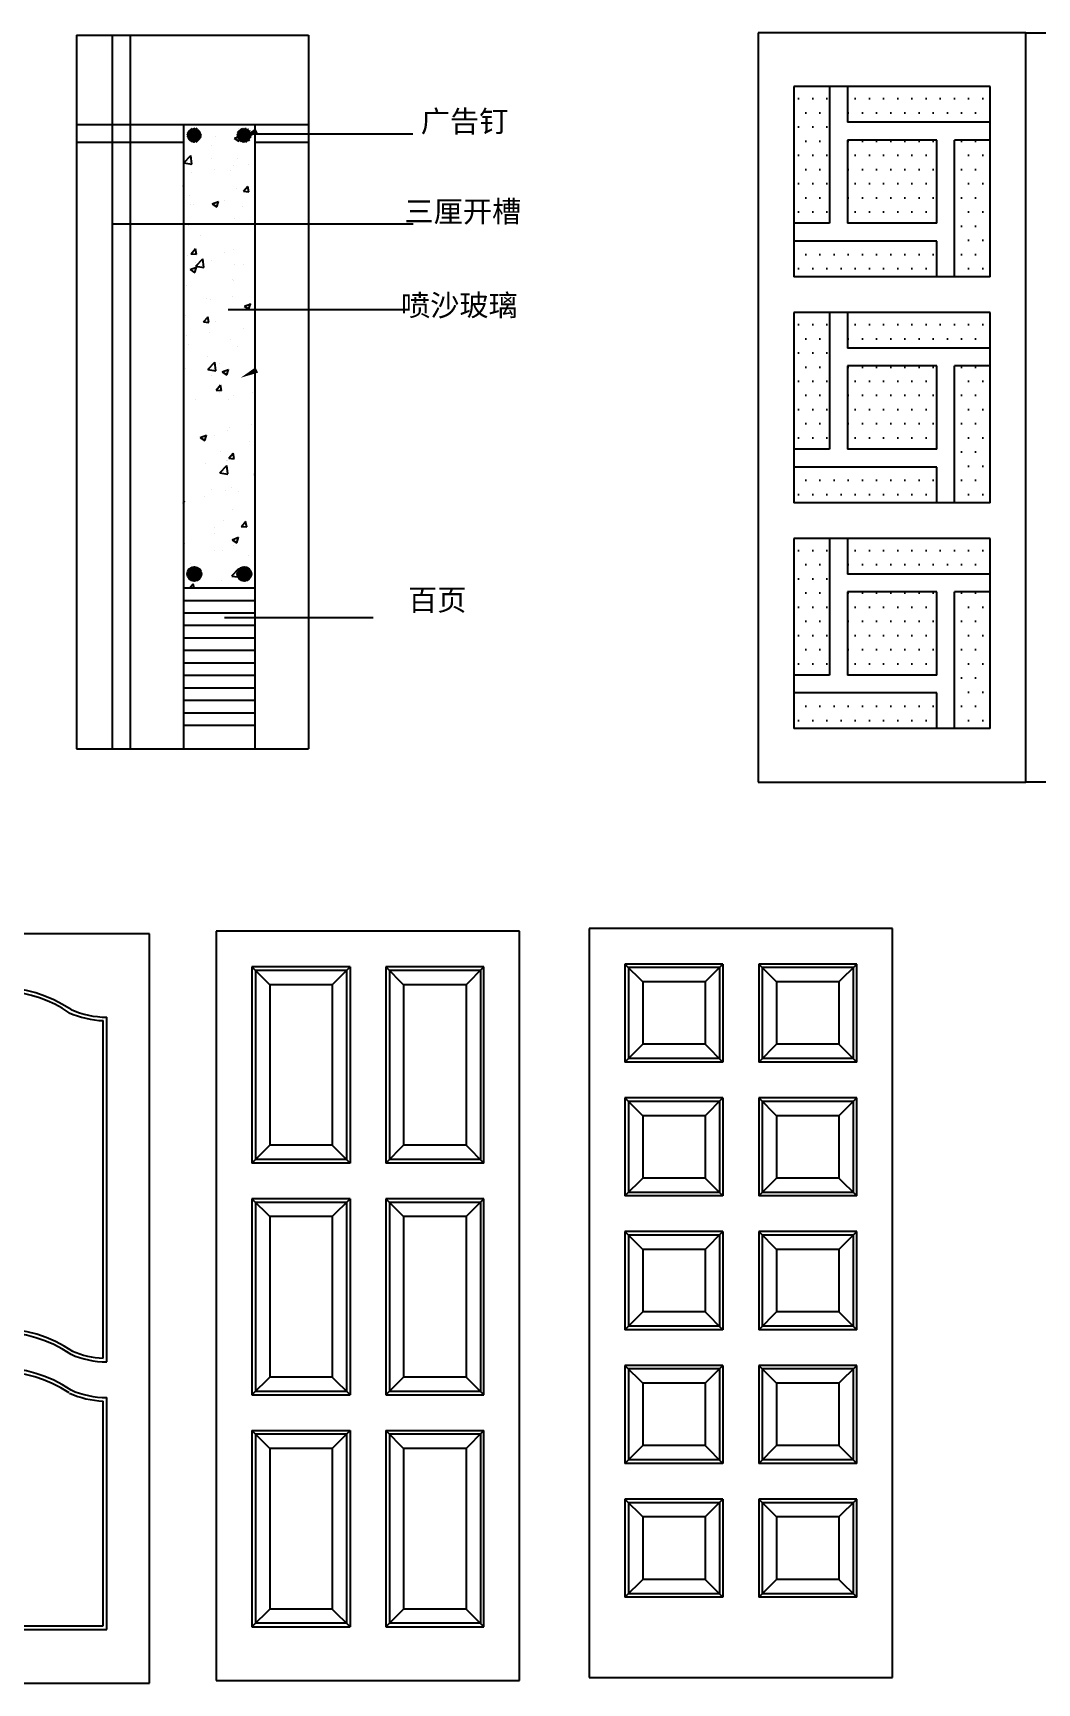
# Model space of a CAD drawing. Extents: x -42728 to 99010, y -18674 to 47645.
# Drawn here: x 26316 to 29130, y 6194 to 10820 of the extents above; entities that cross this region are included whole.
import ezdxf

# ---------------------------------------------------------------- set-up
doc = ezdxf.new("R2010")
doc.units = 0
doc.header["$LTSCALE"] = 100
doc.header["$MEASUREMENT"] = 0
doc.layers.get('0').update_dxf_attribs({"linetype": 'CONTINUOUS'})
for name, color, linetype in [('3', 4, 'CONTINUOUS'), ('CUANG', 4, 'CONTINUOUS'), ('DIMIAN', 8, 'CONTINUOUS'), ('JIAJU', 7, 'CONTINUOUS')]:
    doc.layers.add(name, color=color, linetype=linetype)
doc.styles.add('STYLE1', font='simhei.ttf')

# ---------------------------------------------------------------- blocks, each defined once
blk = doc.blocks.new('A$C1C1B0BD0')
h = blk.add_hatch()
h.set_pattern_fill('ANSI38', color=2, style=0)
h.set_pattern_definition([(45, (-89217.2548, -7334.2916), (-2.24506403, 2.24506403), []), (135, (-89217.2548, -7334.2916), (-6.73519209, 2.24506403), [7.9375, -4.7625])])
h.paths.add_polyline_path([(6642.7, 865.7, 1), (6602.7, 865.7, 1)])
h.paths.add_polyline_path([(6782.7, 865.7, 1), (6742.7, 865.7, 1)])
at = {"color": 2}
for p, q in [((6292.7, 2375.7), (6292.7, 375.7)), ((6292.7, 2375.7), (6942.7, 2375.7)), ((6392.7, 2375.7), (6392.7, 375.7)), ((6442.7, 2375.7), (6442.7, 375.7)), ((6942.7, 2375.7), (6942.7, 375.7)), ((6292.7, 2125.7), (6942.7, 2125.7)), ((6592.7, 2125.7), (6592.7, 375.7)), ((6602.8, 2096.3), (6622.2, 2115.7)), ((6606.6, 2095.6), (6603, 2099.1)), ((6603.1, 2092.1), (6626.4, 2115.4)), ((6608.8, 2088.9), (6603.2, 2094.5)), ((6603.6, 2101.6), (6616.8, 2114.8)), ((6604.3, 2102.3), (6604, 2102.7)), ((6604.1, 2088.6), (6629.9, 2114.4)), ((6611.1, 2100.1), (6605.4, 2105.7)), ((6611.1, 2082.1), (6605.4, 2087.7)), ((6605.5, 2085.6), (6632.9, 2112.9)), ((6608.8, 2106.8), (6607.3, 2108.4)), ((6607.4, 2082.9), (6635.5, 2111.1)), ((6613.3, 2093.3), (6607.7, 2099)), ((6609.6, 2080.6), (6637.8, 2108.9)), ((6615.5, 2104.6), (6609.9, 2110.2)), ((6615.5, 2086.6), (6609.9, 2092.2)), ((6613.3, 2111.3), (6612, 2112.6)), ((6612.2, 2078.7), (6639.7, 2106.3)), ((6617.8, 2097.8), (6612.2, 2103.4)), ((6617.8, 2079.9), (6612.2, 2085.5)), ((6620, 2091.1), (6614.4, 2096.7)), ((6620, 2109.1), (6615, 2114.1)), ((6615.1, 2077.2), (6641.2, 2103.3)), ((6615.5, 2096.5), (6615.5, 2096.5)), ((6622.3, 2102.3), (6616.7, 2107.9)), ((6622.3, 2084.4), (6616.7, 2090)), ((6618.6, 2076.2), (6642.3, 2099.9)), ((6624.5, 2095.6), (6618.9, 2101.2)), ((6624.5, 2077.6), (6618.9, 2083.2)), ((6626.8, 2106.8), (6621.2, 2112.4)), ((6626.8, 2088.9), (6621.2, 2094.5)), ((6624.5, 2113.5), (6622.4, 2115.7)), ((6622.6, 2075.7), (6642.7, 2095.8)), ((6629, 2100.1), (6623.4, 2105.7)), ((6629, 2082.1), (6623.4, 2087.7)), ((6631.3, 2093.3), (6625.7, 2099)), ((6631.3, 2111.3), (6627.4, 2115.2)), ((6627.7, 2076.3), (6642.1, 2090.7)), ((6633.5, 2104.6), (6627.9, 2110.2)), ((6633.5, 2086.6), (6627.9, 2092.2)), ((6635.8, 2097.8), (6630.1, 2103.4)), ((6635.4, 2080.2), (6630.1, 2085.5)), ((6638, 2091.1), (6632.4, 2096.7)), ((6640.2, 2102.3), (6634.6, 2107.9)), ((6639.6, 2085), (6634.6, 2090)), ((6642.5, 2095.6), (6636.9, 2101.2)), ((6637.7, 2082.4), (6636.9, 2083.2)), ((6642.3, 2091.3), (6639.1, 2094.5)), ((6681.3, 2092.6), (6681.3, 2092.6)), ((6734.8, 2087.1), (6747.4, 2078.6)), ((6734.9, 2087.1), (6745.6, 2091.2)), ((6742.8, 2097.1), (6761.3, 2115.7)), ((6745.8, 2091.1), (6742.8, 2094)), ((6743.5, 2097.8), (6742.9, 2098.4)), ((6743, 2092.8), (6765.7, 2115.5)), ((6743.8, 2089.2), (6769.3, 2114.6)), ((6744.1, 2102.9), (6755.6, 2114.4)), ((6748, 2084.4), (6744.2, 2088.1)), ((6750.3, 2095.6), (6744.6, 2101.2)), ((6748, 2102.3), (6745.1, 2105.2)), ((6745.2, 2086.1), (6772.4, 2113.2)), ((6746, 2114.3), (6746, 2114.3)), ((6752.5, 2088.9), (6746.9, 2094.5)), ((6747, 2083.4), (6775.1, 2111.4)), ((6747.4, 2078.7), (6750, 2086.4)), ((6752.5, 2106.8), (6749, 2110.3)), ((6754.7, 2100.1), (6749.1, 2105.7)), ((6754.7, 2082.1), (6749.1, 2087.7)), ((6749.2, 2081), (6777.4, 2109.3)), ((6757, 2093.3), (6751.4, 2099)), ((6751.7, 2079.1), (6779.4, 2106.8)), ((6759.2, 2104.6), (6753.6, 2110.2)), ((6759.2, 2086.6), (6753.6, 2092.2)), ((6757, 2111.3), (6754.4, 2113.9)), ((6754.6, 2077.5), (6781, 2103.9)), ((6761.5, 2097.8), (6755.9, 2103.4)), ((6761.5, 2079.9), (6755.9, 2085.5)), ((6757.9, 2076.3), (6782.2, 2100.5)), ((6763.7, 2109.1), (6758.1, 2114.7)), ((6763.7, 2091.1), (6758.1, 2096.7)), ((6758.2, 2099.5), (7235.3, 2099.5)), ((6766, 2102.3), (6760.4, 2107.9)), ((6766, 2084.4), (6760.4, 2090)), ((6761.8, 2075.7), (6782.7, 2096.6)), ((6768.2, 2095.6), (6762.6, 2101.2)), ((6768.2, 2077.6), (6762.6, 2083.2)), ((6770.5, 2106.8), (6764.8, 2112.4)), ((6770.5, 2088.9), (6764.8, 2094.5)), ((6768.2, 2113.5), (6766.4, 2115.4)), ((6766.7, 2076.1), (6782.4, 2091.8)), ((6772.7, 2100.1), (6767.1, 2105.7)), ((6772.7, 2082.1), (6767.1, 2087.7)), ((6774.9, 2093.3), (6769.3, 2099)), ((6777.2, 2104.6), (6771.6, 2110.2)), ((6777.2, 2086.6), (6771.6, 2092.2)), ((6779.4, 2097.8), (6773.8, 2103.4)), ((6777.3, 2082), (6773.8, 2085.5)), ((6774.9, 2111.3), (6774, 2112.2)), ((6774.9, 2079.8), (6778.6, 2083.5)), ((6781.7, 2091.1), (6776.1, 2096.7)), ((6779.3, 2107), (6778.3, 2107.9)), ((6780.9, 2087.4), (6778.3, 2090)), ((6782.4, 2099.3), (6780.6, 2101.2)), ((6792.7, 2125.7), (6792.7, 375.7)), ((6292.7, 2075.7), (6592.7, 2075.7)), ((6593.1, 2017.9), (6612.9, 2038.5)), ((6615.8, 2014.4), (6613, 2038.5)), ((6616.4, 2076.7), (6614.4, 2078.7)), ((6621.9, 2075.7), (6621.2, 2076.5)), ((6629.7, 2077), (6625.7, 2081)), ((6632.7, 2078.4), (6632.4, 2078.7)), ((6671.9, 2066), (6671.9, 2066)), ((6755.2, 2077.2), (6751.4, 2081)), ((6761.1, 2075.8), (6758.1, 2078.7)), ((6765.5, 2075.9), (6764.8, 2076.5)), ((6772.2, 2078.1), (6769.3, 2081)), ((6792.7, 2075.7), (6942.7, 2075.7)), ((6593.2, 2017.7), (6615.8, 2014.2)), ((6612.5, 2011.9), (6612.5, 2011.9)), ((6614.4, 1992.4), (6614.4, 1992.4)), ((6671.6, 2031.6), (6671.6, 2031.6)), ((6678, 2000.8), (6678, 2000.8)), ((6725.1, 1997.4), (6725.1, 1997.4)), ((6732.8, 2010.3), (6732.8, 2010.3)), ((6742.9, 2029.8), (6742.9, 2029.8)), ((6774.2, 2013.4), (6774.2, 2013.4)), ((6593.2, 1952.2), (6592.7, 1955)), ((6592.7, 1952.9), (6593.2, 1952.9)), ((6739.8, 1945.2), (6739.8, 1945.2)), ((6760.5, 1938.3), (6772.8, 1952.8)), ((6775.4, 1936.3), (6772.5, 1952.2)), ((6609.4, 1927.3), (6609.4, 1927.3)), ((6611.2, 1900.6), (6611.2, 1900.6)), ((6621, 1902.4), (6621, 1902.4)), ((6673, 1902.9), (6685.6, 1894.4)), ((6673.1, 1902.9), (6690.9, 1909.8)), ((6685.6, 1894.5), (6690.8, 1909.8)), ((6707.4, 1913.2), (6707.4, 1913.2)), ((6756.6, 1896.7), (6756.6, 1896.7)), ((6760.2, 1938.3), (6775.4, 1936.9)), ((6681.7, 1896), (6681.7, 1896)), ((6736.7, 1860.7), (6736.7, 1860.7)), ((7236.5, 1846), (6392.7, 1846)), ((6606.3, 1842.8), (6606.3, 1842.8)), ((6640.6, 1813.1), (6640.6, 1813.1)), ((6603.2, 1758.2), (6603.2, 1758.2)), ((6613.3, 1763.1), (6628.5, 1761.8)), ((6613.6, 1763.1), (6625.8, 1777.7)), ((6628.5, 1761.2), (6625.6, 1777.1)), ((6707.1, 1766.9), (6707.1, 1766.9)), ((6733.6, 1776.1), (6733.6, 1776.1)), ((6611.2, 1718.8), (6623.8, 1710.2)), ((6611.3, 1718.7), (6629.1, 1725.6)), ((6623.8, 1710.3), (6629, 1725.6)), ((6625.1, 1738.5), (6625.1, 1738.5)), ((6626.8, 1728.5), (6646.6, 1749.1)), ((6626.9, 1728.2), (6649.5, 1724.7)), ((6649.4, 1724.9), (6646.6, 1749)), ((6671.2, 1744.4), (6671.2, 1744.4)), ((6734.2, 1734), (6734.2, 1734)), ((6760.7, 1732.8), (6760.7, 1732.8)), ((6600.1, 1673.7), (6600.1, 1673.7)), ((6730.5, 1691.6), (6730.5, 1691.6)), ((6732.1, 1688.6), (6732.1, 1688.6)), ((6656.6, 1637.8), (6656.6, 1637.8)), ((6667.4, 1633.8), (6667.4, 1633.8)), ((6731, 1642.2), (6731, 1642.2)), ((6762.9, 1616.5), (6780.7, 1623.3)), ((6775.4, 1608), (6780.6, 1623.4)), ((6792.2, 1632.1), (6792.2, 1632.1)), ((6597, 1589.1), (6597, 1589.1)), ((6648.8, 1572.1), (6661.1, 1586.7)), ((6663.7, 1570.1), (6660.8, 1586)), ((6680.9, 1574.3), (6680.9, 1574.3)), ((6717.5, 1606.9), (7214.3, 1606.9)), ((6727.4, 1607), (6727.4, 1607)), ((6762.8, 1616.5), (6775.4, 1608)), ((6600.5, 1533.6), (6600.5, 1533.6)), ((6648.5, 1572.1), (6663.7, 1570.8)), ((6664.1, 1542), (6664.1, 1542)), ((6760.3, 1554.7), (6760.3, 1554.7)), ((6593.9, 1504.6), (6593.9, 1504.6)), ((6607.2, 1508), (6607.2, 1508)), ((6724.3, 1522.4), (6724.3, 1522.4)), ((6742.7, 1502.3), (6742.7, 1502.3)), ((6597.3, 1441.8), (6597.3, 1441.8)), ((6660.5, 1439), (6680.3, 1459.6)), ((6660.5, 1438.8), (6683.1, 1435.3)), ((6660.7, 1473.9), (6660.7, 1473.9)), ((6683.1, 1435.4), (6680.3, 1459.6)), ((6693.5, 1454.5), (6693.5, 1454.5)), ((6701.1, 1432.3), (6718.9, 1439.1)), ((6713.6, 1423.8), (6718.8, 1439.2)), ((6721.3, 1437.9), (6721.3, 1437.9)), ((6670.4, 1422.8), (6670.4, 1422.8)), ((6684.1, 1381), (6696.3, 1395.6)), ((6699, 1379), (6696, 1395)), ((6701, 1432.3), (6713.6, 1423.8)), ((6626.7, 1354.3), (6626.7, 1354.3)), ((6683.8, 1381), (6699, 1379.7)), ((6692.2, 1373.2), (6692.2, 1373.2)), ((6718.2, 1353.3), (6718.2, 1353.3)), ((6731.3, 1367), (6731.3, 1367)), ((6787.1, 1375.4), (6787.1, 1375.4)), ((6639.3, 1248.1), (6657.1, 1254.9)), ((6651.8, 1239.6), (6657, 1255)), ((6680.2, 1252.7), (6680.2, 1252.7)), ((6715.1, 1268.8), (6715.1, 1268.8)), ((6720.3, 1275.2), (6720.3, 1275.2)), ((6783.9, 1283.6), (6783.9, 1283.6)), ((6639.2, 1248.1), (6651.8, 1239.6)), ((6642.7, 1243.4), (6642.7, 1243.4)), ((6696.3, 1209.3), (6696.3, 1209.3)), ((6719.3, 1190), (6731.5, 1204.6)), ((6734.2, 1188), (6731.3, 1203.9)), ((6778.3, 1237.7), (6778.3, 1237.7)), ((6653.5, 1175.1), (6653.5, 1175.1)), ((6694.2, 1149.5), (6714, 1170.1)), ((6712, 1184.2), (6712, 1184.2)), ((6716.8, 1146), (6714, 1170.1)), ((6717, 1183.4), (6717, 1183.4)), ((6719, 1190), (6734.2, 1188.6)), ((6694.2, 1149.3), (6716.8, 1145.8)), ((6790.8, 1145.8), (6792.7, 1144.5)), ((6790.9, 1145.8), (6792.7, 1146.5)), ((6592.7, 1063.5), (6595.2, 1070.8)), ((6592.7, 1069.8), (6595.3, 1070.7)), ((6650.2, 1083.3), (6650.2, 1083.3)), ((6669.7, 1101.1), (6669.7, 1101.1)), ((6708.9, 1099.7), (6708.9, 1099.7)), ((6727.8, 1108.5), (6727.8, 1108.5)), ((6746.4, 1095.9), (6746.4, 1095.9)), ((6730.6, 1045.4), (6730.6, 1045.4)), ((6678.3, 978.8), (6678.3, 978.8)), ((6679.6, 995.7), (6679.6, 995.7)), ((6705.8, 1015.1), (6705.8, 1015.1)), ((6754.3, 998.9), (6769.5, 997.6)), ((6754.5, 998.9), (6766.8, 1013.5)), ((6769.5, 996.9), (6766.5, 1012.9)), ((6942.7, 1003.8), (6944.6, 1003.8)), ((6596.3, 950.4), (6596.3, 950.4)), ((6679.4, 931), (6679.4, 931)), ((6702.7, 930.6), (6702.7, 930.6)), ((6729, 961.7), (6741.6, 953.1)), ((6729.1, 961.6), (6746.9, 968.5)), ((6731.9, 944.6), (6731.9, 944.6)), ((6741.6, 953.2), (6746.8, 968.5)), ((6612.8, 895.6), (6612.8, 895.6)), ((6727.8, 860), (6747.6, 880.7)), ((6747.8, 879), (6747.7, 880.6)), ((6773.2, 916.7), (6773.2, 916.7)), ((6609.2, 825.7), (6619.8, 838.4)), ((6621.8, 825.7), (6619.6, 837.7)), ((6699.6, 846), (6699.6, 846)), ((6727.9, 859.8), (6744.6, 857.2)), ((6763.4, 843.9), (6763.4, 843.9)), ((6792.7, 825.7), (6592.7, 825.7)), ((6792.7, 790.7), (6592.7, 790.7)), ((6792.7, 755.7), (6592.7, 755.7)), ((6707.4, 743.5), (7123.5, 743.5)), ((6792.7, 720.7), (6592.7, 720.7)), ((6792.7, 685.7), (6592.7, 685.7)), ((6792.7, 650.7), (6592.7, 650.7)), ((6792.7, 615.7), (6592.7, 615.7)), ((6792.7, 580.7), (6592.7, 580.7)), ((6792.7, 545.7), (6592.7, 545.7)), ((6792.7, 510.7), (6592.7, 510.7)), ((6792.7, 475.7), (6592.7, 475.7)), ((6792.7, 440.7), (6592.7, 440.7)), ((6292.7, 375.7), (6942.7, 375.7))]:
    blk.add_line(p, q, dxfattribs=at)
for centre in [(6622.7, 865.7), (6762.7, 865.7)]:
    blk.add_circle(centre, 20, dxfattribs=at)
for points in [[(6801.4, 2099.8), (6752.7, 2085.7), (6794.2, 2114.9)], [(6801.4, 1429.8), (6752.7, 1415.7), (6794.2, 1444.8)]]:
    blk.add_solid(points, dxfattribs=at)
at = {"layer": '3', "style": 'STYLE1'}
for s, p in [('广告钉', (7257.3, 2104.6)), ('喷沙玻璃', (7201.9, 1588.8))]:
    blk.add_text(s, height=60, dxfattribs=at).set_placement(p)
at = {"layer": '3', "char_height": 60, "width": 865, "attachment_point": 1, "style": 'STYLE1'}
for s, insert in [('三厘开槽', (7211.5, 1911.9)), ('百页', (7221.8, 823.1))]:
    blk.add_mtext(s, dxfattribs=dict(at, insert=insert))
blk = doc.blocks.new('M-19')
at = {"layer": 'DIMIAN'}
for p, q in [((100, 2000), (150, 1950)), ((110, 1990), (110, 1460)), ((365, 1990), (110, 1990)), ((325, 1950), (375, 2000)), ((365, 1990), (365, 1460)), ((475, 2000), (525, 1950)), ((740, 1990), (485, 1990)), ((485, 1990), (485, 1460)), ((700, 1950), (750, 2000)), ((740, 1990), (740, 1460)), ((150, 1500), (100, 1450)), ((325, 1500), (375, 1450)), ((525, 1500), (475, 1450)), ((700, 1500), (750, 1450)), ((365, 1460), (110, 1460)), ((740, 1460), (485, 1460)), ((100, 1350), (150, 1300)), ((325, 1300), (375, 1350)), ((475, 1350), (525, 1300)), ((700, 1300), (750, 1350)), ((365, 1340), (110, 1340)), ((110, 1340), (110, 810)), ((365, 1340), (365, 810)), ((740, 1340), (485, 1340)), ((485, 1340), (485, 810)), ((740, 1340), (740, 810)), ((150, 850), (100, 800)), ((325, 850), (375, 800)), ((525, 850), (475, 800)), ((700, 850), (750, 800)), ((365, 810), (110, 810)), ((740, 810), (485, 810)), ((100, 700), (150, 650)), ((325, 650), (375, 700)), ((475, 700), (525, 650)), ((700, 650), (750, 700)), ((365, 690), (110, 690)), ((110, 690), (110, 160)), ((365, 690), (365, 160)), ((740, 690), (485, 690)), ((485, 690), (485, 160)), ((740, 690), (740, 160)), ((150, 200), (100, 150)), ((325, 200), (375, 150)), ((525, 200), (475, 150)), ((700, 200), (750, 150)), ((365, 160), (110, 160)), ((740, 160), (485, 160))]:
    blk.add_line(p, q, dxfattribs=at)
at = {"layer": 'JIAJU'}
for p, q in [((850, 2100), (0, 2100)), ((0, 2100), (0, 0)), ((850, 0), (850, 2100)), ((375, 2000), (100, 2000)), ((100, 2000), (100, 1450)), ((375, 2000), (375, 1450)), ((750, 2000), (475, 2000)), ((475, 2000), (475, 1450)), ((750, 1450), (750, 2000)), ((150, 1950), (150, 1500)), ((325, 1950), (150, 1950)), ((325, 1950), (325, 1500)), ((700, 1950), (525, 1950)), ((525, 1950), (525, 1500)), ((700, 1950), (700, 1500)), ((325, 1500), (150, 1500)), ((700, 1500), (525, 1500)), ((375, 1450), (100, 1450)), ((750, 1450), (475, 1450)), ((100, 1350), (100, 800)), ((375, 1350), (100, 1350)), ((375, 1350), (375, 800)), ((750, 1350), (475, 1350)), ((475, 1350), (475, 800)), ((750, 800), (750, 1350)), ((325, 1300), (150, 1300)), ((150, 1300), (150, 850)), ((325, 1300), (325, 850)), ((700, 1300), (525, 1300)), ((525, 1300), (525, 850)), ((700, 1300), (700, 850)), ((325, 850), (150, 850)), ((700, 850), (525, 850)), ((100, 800), (375, 800)), ((475, 800), (750, 800)), ((100, 700), (100, 150)), ((100, 700), (375, 700)), ((375, 700), (375, 150)), ((475, 700), (475, 150)), ((475, 700), (750, 700)), ((750, 150), (750, 700)), ((325, 650), (150, 650)), ((150, 650), (150, 200)), ((325, 650), (325, 200)), ((700, 650), (525, 650)), ((525, 650), (525, 200)), ((700, 650), (700, 200)), ((325, 200), (150, 200)), ((700, 200), (525, 200)), ((100, 150), (375, 150)), ((475, 150), (750, 150)), ((0, 0), (850, 0))]:
    blk.add_line(p, q, dxfattribs=at)
blk = doc.blocks.new('M-18')
at = {"layer": 'CUANG'}
for p, q in [((130, 1856.8), (130, 910.3)), ((720, 910.3), (720, 1856.8)), ((130, 790.3), (130, 160)), ((720, 160), (720, 790.3)), ((130, 160), (720, 160))]:
    blk.add_line(p, q, dxfattribs=at)
for centre, radius, start, end in [((118, 2120.4), 263.9, 272.6044, 305.3612), ((425, 1580.4), 359.5, 56.1695, 115.4114), ((732, 2120.4), 263.9, 246.1193, 267.3956), ((425, 613.9), 379.5, 56.3067, 123.6933), ((118, 1153.9), 243.9, 272.8181, 293.6875), ((732, 1153.9), 243.9, 246.3125, 267.1819), ((425, 513.9), 359.5, 56.3067, 123.6933), ((118, 1053.9), 263.9, 272.6044, 293.6875), ((732, 1053.9), 263.9, 246.3125, 267.3956)]:
    blk.add_arc(centre, radius, start, end, dxfattribs=at)
at = {"layer": 'JIAJU'}
for p, q in [((0, 2100), (0, 0)), ((850, 2100), (0, 2100)), ((850, 0), (850, 2100)), ((120, 1866.5), (120, 900)), ((730, 900), (730, 1866.5)), ((120, 800), (120, 150)), ((730, 150), (730, 800)), ((120, 150), (730, 150)), ((0, 0), (850, 0))]:
    blk.add_line(p, q, dxfattribs=at)
for centre, radius, start, end in [((425, 1580.4), 369.5, 56.3067, 123.6933), ((118, 2120.4), 253.9, 270.4491, 293.6875), ((732, 2120.4), 253.9, 246.3125, 269.5509), ((425, 613.9), 369.5, 56.3067, 123.6933), ((118, 1153.9), 253.9, 270.4491, 293.6875), ((425, 513.9), 369.5, 56.3067, 123.6933), ((732, 1153.9), 253.9, 246.3125, 269.5509), ((118, 1053.9), 253.9, 270.4491, 293.6875), ((732, 1053.9), 253.9, 246.3125, 269.5509)]:
    blk.add_arc(centre, radius, start, end, dxfattribs=at)
blk = doc.blocks.new('M-20')
at = {"layer": 'DIMIAN'}
for p, q in [((100, 2000), (150, 1950)), ((110, 1990), (110, 1735)), ((365, 1990), (110, 1990)), ((325, 1950), (375, 2000)), ((365, 1990), (365, 1735)), ((475, 2000), (525, 1950)), ((485, 1990), (485, 1735)), ((740, 1990), (485, 1990)), ((700, 1950), (750, 2000)), ((740, 1990), (740, 1735)), ((150, 1775), (100, 1725)), ((325, 1775), (375, 1725)), ((525, 1775), (475, 1725)), ((700, 1775), (750, 1725)), ((365, 1735), (110, 1735)), ((740, 1735), (485, 1735)), ((100, 1625), (150, 1575)), ((325, 1575), (375, 1625)), ((475, 1625), (525, 1575)), ((700, 1575), (750, 1625)), ((365, 1615), (110, 1615)), ((110, 1615), (110, 1360)), ((365, 1615), (365, 1360)), ((740, 1615), (485, 1615)), ((485, 1615), (485, 1360)), ((740, 1615), (740, 1360)), ((150, 1400), (100, 1350)), ((325, 1400), (375, 1350)), ((525, 1400), (475, 1350)), ((700, 1400), (750, 1350)), ((365, 1360), (110, 1360)), ((740, 1360), (485, 1360)), ((100, 1250), (150, 1200)), ((325, 1200), (375, 1250)), ((475, 1250), (525, 1200)), ((700, 1200), (750, 1250)), ((110, 1240), (110, 985)), ((365, 1240), (110, 1240)), ((365, 1240), (365, 985)), ((485, 1240), (485, 985)), ((740, 1240), (485, 1240)), ((740, 1240), (740, 985)), ((150, 1025), (100, 975)), ((325, 1025), (375, 975)), ((525, 1025), (475, 975)), ((700, 1025), (750, 975)), ((365, 985), (110, 985)), ((740, 985), (485, 985)), ((100, 875), (150, 825)), ((365, 865), (110, 865)), ((110, 865), (110, 610)), ((325, 825), (375, 875)), ((365, 865), (365, 610)), ((475, 875), (525, 825)), ((740, 865), (485, 865)), ((485, 865), (485, 610)), ((700, 825), (750, 875)), ((740, 865), (740, 610)), ((150, 650), (100, 600)), ((325, 650), (375, 600)), ((525, 650), (475, 600)), ((700, 650), (750, 600)), ((365, 610), (110, 610)), ((740, 610), (485, 610)), ((100, 500), (150, 450)), ((110, 490), (110, 235)), ((365, 490), (110, 490)), ((325, 450), (375, 500)), ((365, 490), (365, 235)), ((475, 500), (525, 450)), ((485, 490), (485, 235)), ((740, 490), (485, 490)), ((700, 450), (750, 500)), ((740, 490), (740, 235)), ((150, 275), (100, 225)), ((365, 235), (110, 235)), ((325, 275), (375, 225)), ((525, 275), (475, 225)), ((740, 235), (485, 235)), ((700, 275), (750, 225))]:
    blk.add_line(p, q, dxfattribs=at)
at = {"layer": 'JIAJU'}
for p, q in [((850, 2100), (0, 2100)), ((0, 2100), (0, 0)), ((850, 0), (850, 2100)), ((100, 2000), (100, 1725)), ((375, 2000), (100, 2000)), ((375, 2000), (375, 1725)), ((475, 2000), (475, 1725)), ((750, 2000), (475, 2000)), ((750, 1725), (750, 2000)), ((150, 1950), (150, 1775)), ((325, 1950), (150, 1950)), ((325, 1950), (325, 1775)), ((525, 1950), (525, 1775)), ((700, 1950), (525, 1950)), ((700, 1950), (700, 1775)), ((325, 1775), (150, 1775)), ((700, 1775), (525, 1775)), ((375, 1725), (100, 1725)), ((750, 1725), (475, 1725)), ((375, 1625), (100, 1625)), ((100, 1625), (100, 1350)), ((375, 1625), (375, 1350)), ((750, 1625), (475, 1625)), ((475, 1625), (475, 1350)), ((750, 1350), (750, 1625)), ((325, 1575), (150, 1575)), ((150, 1575), (150, 1400)), ((325, 1575), (325, 1400)), ((700, 1575), (525, 1575)), ((525, 1575), (525, 1400)), ((700, 1575), (700, 1400)), ((325, 1400), (150, 1400)), ((700, 1400), (525, 1400)), ((375, 1350), (100, 1350)), ((750, 1350), (475, 1350)), ((100, 1250), (100, 975)), ((375, 1250), (100, 1250)), ((375, 1250), (375, 975)), ((475, 1250), (475, 975)), ((750, 1250), (475, 1250)), ((750, 975), (750, 1250)), ((150, 1200), (150, 1025)), ((325, 1200), (150, 1200)), ((325, 1200), (325, 1025)), ((525, 1200), (525, 1025)), ((700, 1200), (525, 1200)), ((700, 1200), (700, 1025)), ((325, 1025), (150, 1025)), ((700, 1025), (525, 1025)), ((375, 975), (100, 975)), ((750, 975), (475, 975)), ((375, 875), (100, 875)), ((100, 875), (100, 600)), ((375, 875), (375, 600)), ((750, 875), (475, 875)), ((475, 875), (475, 600)), ((750, 600), (750, 875)), ((325, 825), (150, 825)), ((150, 825), (150, 650)), ((325, 825), (325, 650)), ((700, 825), (525, 825)), ((525, 825), (525, 650)), ((700, 825), (700, 650)), ((325, 650), (150, 650)), ((700, 650), (525, 650)), ((375, 600), (100, 600)), ((750, 600), (475, 600)), ((100, 500), (100, 225)), ((375, 500), (100, 500)), ((375, 500), (375, 225)), ((475, 500), (475, 225)), ((750, 500), (475, 500)), ((750, 225), (750, 500)), ((150, 450), (150, 275)), ((325, 450), (150, 450)), ((325, 450), (325, 275)), ((525, 450), (525, 275)), ((700, 450), (525, 450)), ((700, 450), (700, 275)), ((325, 275), (150, 275)), ((700, 275), (525, 275)), ((375, 225), (100, 225)), ((750, 225), (475, 225)), ((0, 0), (850, 0))]:
    blk.add_line(p, q, dxfattribs=at)
blk = doc.blocks.new('A$C156E512B')
at = {"layer": 'DIMIAN'}
for name, p in [('M-20', (4241.1, 28)), ('M-19', (3196, 20))]:
    blk.add_blockref(name, p, dxfattribs=at)
at = {"layer": 'JIAJU'}
blk.add_blockref('M-18', (2158.8, 12.6), dxfattribs=at)
blk = doc.blocks.new('SM-1')
at = {"layer": 'DIMIAN'}
h = blk.add_hatch(dxfattribs=at)
h.set_pattern_fill('DOTS,_O', color=256, scale=25)
h.set_pattern_definition([(0, (-859049.95, -898168.447), (19.84375, 39.6875), [0, -39.6875])])
h.paths.add_polyline_path([(-100, -250), (-100, -150), (-500, -150), (-500, -250)])
h.paths.add_polyline_path([(-500, -300), (-500, -533.3), (-250, -533.3), (-250, -300)])
h.paths.add_polyline_path([(-650, -533.3), (-550, -533.3), (-550, -150), (-650, -150)])
h.paths.add_polyline_path([(-650, -583.3), (-650, -683.3), (-250, -683.3), (-250, -583.3)])
h.paths.add_polyline_path([(-200, -683.3), (-100, -683.3), (-100, -300), (-200, -300)])
h = blk.add_hatch(dxfattribs=at)
h.set_pattern_fill('DOTS,_O', color=256, scale=25)
h.set_pattern_definition([(180, (859049.95, -898168.447), (-19.84375, 39.6875), [0, -39.6875])])
h.paths.add_polyline_path([(500, -250), (500, -150), (100, -150), (100, -250)])
h.paths.add_polyline_path([(250, -300), (250, -533.3), (500, -533.3), (500, -300)])
h.paths.add_polyline_path([(650, -150), (550, -150), (550, -533.3), (650, -533.3)])
h.paths.add_polyline_path([(250, -583.3), (250, -683.3), (650, -683.3), (650, -583.3)])
h.paths.add_polyline_path([(200, -300), (100, -300), (100, -683.3), (200, -683.3)])
h = blk.add_hatch(dxfattribs=at)
h.set_pattern_fill('DOTS,_O', color=256, scale=25)
h.set_pattern_definition([(0, (-859049.95, -898801.78), (19.84375, 39.6875), [0, -39.6875])])
h.paths.add_polyline_path([(-100, -783.3), (-500, -783.3), (-500, -883.3), (-100, -883.3)])
h.paths.add_polyline_path([(-250, -933.3), (-500, -933.3), (-500, -1166.7), (-250, -1166.7)])
h.paths.add_polyline_path([(-550, -783.3), (-650, -783.3), (-650, -1166.7), (-550, -1166.7)])
h.paths.add_polyline_path([(-250, -1216.7), (-650, -1216.7), (-650, -1316.7), (-250, -1316.7)])
h.paths.add_polyline_path([(-100, -933.3), (-200, -933.3), (-200, -1316.7), (-100, -1316.7)])
h = blk.add_hatch(dxfattribs=at)
h.set_pattern_fill('DOTS,_O', color=256, scale=25)
h.set_pattern_definition([(180, (859049.95, -898801.78), (-19.84375, 39.6875), [0, -39.6875])])
h.paths.add_polyline_path([(100, -783.3), (500, -783.3), (500, -883.3), (100, -883.3)])
h.paths.add_polyline_path([(250, -933.3), (500, -933.3), (500, -1166.7), (250, -1166.7)])
h.paths.add_polyline_path([(550, -783.3), (650, -783.3), (650, -1166.7), (550, -1166.7)])
h.paths.add_polyline_path([(250, -1216.7), (650, -1216.7), (650, -1316.7), (250, -1316.7)])
h.paths.add_polyline_path([(100, -933.3), (200, -933.3), (200, -1316.7), (100, -1316.7)])
h = blk.add_hatch(dxfattribs=at)
h.set_pattern_fill('DOTS,_O', color=256, scale=25)
h.set_pattern_definition([(0, (-859049.95, -899435.114), (19.84375, 39.6875), [0, -39.6875])])
h.paths.add_polyline_path([(-100, -1416.7), (-500, -1416.7), (-500, -1516.7), (-100, -1516.7)])
h.paths.add_polyline_path([(-250, -1566.7), (-500, -1566.7), (-500, -1800), (-250, -1800)])
h.paths.add_polyline_path([(-550, -1416.7), (-650, -1416.7), (-650, -1800), (-550, -1800)])
h.paths.add_polyline_path([(-250, -1850), (-650, -1850), (-650, -1950), (-250, -1950)])
h.paths.add_polyline_path([(-100, -1566.7), (-200, -1566.7), (-200, -1950), (-100, -1950)])
h = blk.add_hatch(dxfattribs=at)
h.set_pattern_fill('DOTS,_O', color=256, scale=25)
h.set_pattern_definition([(180, (859049.95, -899435.114), (-19.84375, 39.6875), [0, -39.6875])])
h.paths.add_polyline_path([(100, -1416.7), (500, -1416.7), (500, -1516.7), (100, -1516.7)])
h.paths.add_polyline_path([(250, -1566.7), (500, -1566.7), (500, -1800), (250, -1800)])
h.paths.add_polyline_path([(550, -1416.7), (650, -1416.7), (650, -1800), (550, -1800)])
h.paths.add_polyline_path([(250, -1850), (650, -1850), (650, -1950), (250, -1950)])
h.paths.add_polyline_path([(100, -1566.7), (200, -1566.7), (200, -1950), (100, -1950)])
at = {"layer": 'JIAJU'}
for p, q in [((0, 0), (-750, 0)), ((-750, 0), (-750, -2100)), ((0, 0), (750, 0)), ((0, -2100), (0, 0)), ((0, -2100), (0, 0)), ((750, 0), (750, -2100)), ((-650, -150), (-650, -683.3)), ((-100, -150), (-650, -150)), ((-550, -150), (-550, -533.3)), ((-500, -150), (-500, -250)), ((-100, -683.3), (-100, -150)), ((100, -150), (650, -150)), ((100, -683.3), (100, -150)), ((500, -150), (500, -250)), ((550, -150), (550, -533.3)), ((650, -150), (650, -683.3)), ((-100, -250), (-500, -250)), ((100, -250), (500, -250)), ((-500, -300), (-500, -533.3)), ((-250, -300), (-500, -300)), ((-250, -533.3), (-250, -300)), ((-200, -683.3), (-200, -300)), ((-100, -300), (-200, -300)), ((100, -300), (200, -300)), ((200, -683.3), (200, -300)), ((250, -300), (500, -300)), ((250, -533.3), (250, -300)), ((500, -300), (500, -533.3)), ((-550, -533.3), (-650, -533.3)), ((-250, -533.3), (-500, -533.3)), ((250, -533.3), (500, -533.3)), ((550, -533.3), (650, -533.3)), ((-250, -583.3), (-650, -583.3)), ((-250, -683.3), (-250, -583.3)), ((250, -583.3), (650, -583.3)), ((250, -683.3), (250, -583.3)), ((-100, -683.3), (-650, -683.3)), ((100, -683.3), (650, -683.3)), ((-100, -783.3), (-650, -783.3)), ((-650, -783.3), (-650, -1316.7)), ((-550, -783.3), (-550, -1166.7)), ((-500, -783.3), (-500, -883.3)), ((-100, -1316.7), (-100, -783.3)), ((100, -1316.7), (100, -783.3)), ((100, -783.3), (650, -783.3)), ((500, -783.3), (500, -883.3)), ((550, -783.3), (550, -1166.7)), ((650, -783.3), (650, -1316.7)), ((-100, -883.3), (-500, -883.3)), ((100, -883.3), (500, -883.3)), ((-250, -933.3), (-500, -933.3)), ((-500, -933.3), (-500, -1166.7)), ((-250, -1166.7), (-250, -933.3)), ((-100, -933.3), (-200, -933.3)), ((-200, -1316.7), (-200, -933.3)), ((100, -933.3), (200, -933.3)), ((200, -1316.7), (200, -933.3)), ((250, -1166.7), (250, -933.3)), ((250, -933.3), (500, -933.3)), ((500, -933.3), (500, -1166.7)), ((-550, -1166.7), (-650, -1166.7)), ((-250, -1166.7), (-500, -1166.7)), ((250, -1166.7), (500, -1166.7)), ((550, -1166.7), (650, -1166.7)), ((-250, -1216.7), (-650, -1216.7)), ((-250, -1316.7), (-250, -1216.7)), ((250, -1316.7), (250, -1216.7)), ((250, -1216.7), (650, -1216.7)), ((-100, -1316.7), (-650, -1316.7)), ((100, -1316.7), (650, -1316.7)), ((-100, -1416.7), (-650, -1416.7)), ((-650, -1416.7), (-650, -1950)), ((-550, -1416.7), (-550, -1800)), ((-500, -1416.7), (-500, -1516.7)), ((-100, -1950), (-100, -1416.7)), ((100, -1416.7), (650, -1416.7)), ((100, -1950), (100, -1416.7)), ((500, -1416.7), (500, -1516.7)), ((550, -1416.7), (550, -1800)), ((650, -1416.7), (650, -1950)), ((-100, -1516.7), (-500, -1516.7)), ((100, -1516.7), (500, -1516.7)), ((-250, -1566.7), (-500, -1566.7)), ((-500, -1566.7), (-500, -1800)), ((-250, -1800), (-250, -1566.7)), ((-100, -1566.7), (-200, -1566.7)), ((-200, -1950), (-200, -1566.7)), ((100, -1566.7), (200, -1566.7)), ((200, -1950), (200, -1566.7)), ((250, -1566.7), (500, -1566.7)), ((250, -1800), (250, -1566.7)), ((500, -1566.7), (500, -1800)), ((-550, -1800), (-650, -1800)), ((-250, -1800), (-500, -1800)), ((250, -1800), (500, -1800)), ((550, -1800), (650, -1800)), ((-250, -1850), (-650, -1850)), ((-250, -1950), (-250, -1850)), ((250, -1950), (250, -1850)), ((250, -1850), (650, -1850)), ((-100, -1950), (-650, -1950)), ((100, -1950), (650, -1950)), ((-750, -2100), (0, -2100)), ((750, -2100), (0, -2100))]:
    blk.add_line(p, q, dxfattribs=at)
blk = doc.blocks.new('A$C4E0F3A08')
at = {"layer": 'DIMIAN'}
blk.add_blockref('SM-1', (750, 2107.3), dxfattribs=at)

msp = doc.modelspace()

# ---------------------------------------------------------------- block references
for name, p in [('A$C1C1B0BD0', (20145.36545, 8437.51182)), ('A$C4E0F3A08', (28348.71607, 8712.30752)), ('A$C156E512B', (23633.66657, 6181.56697))]:
    msp.add_blockref(name, p)

doc.saveas('drawing.dxf')
